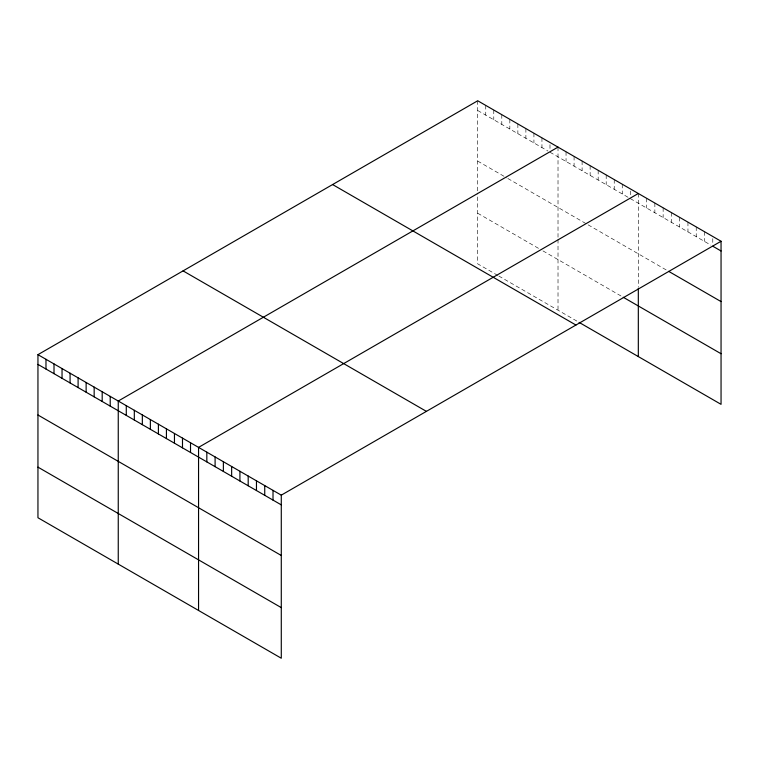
<?xml version="1.0" encoding="UTF-8"?>
<svg xmlns="http://www.w3.org/2000/svg" width="759" height="759" viewBox="0 0 759 759"><rect width="100%" height="100%" fill="white"/><g stroke="black" fill="none" stroke-linecap="round" stroke-linejoin="round"><path stroke-width="0.57" stroke-dasharray="3.79 2.85" d="M477.715 110.491L547.979 151.06M549.99 152.217L628.281 197.425M630.283 198.583L710.936 245.148M477.715 161.098L506.822 177.91M507.828 178.488L587.124 224.266M588.13 224.844L666.81 270.28M477.715 213.241L538.947 248.591M542.96 250.906L622.257 296.693M497.79 275.441L477.715 263.847L477.715 193.099M498.796 276.02L578.092 321.797M712.777 238.639L712.777 244.047M704.504 231.704L704.504 241.428M696.231 226.922L696.231 236.656M687.958 222.15L687.958 231.875M679.684 217.368L679.684 227.102M671.411 212.596L671.411 222.321M663.138 207.814L663.138 217.548M654.865 203.042L654.865 212.767M646.592 198.26L646.592 207.994M638.319 193.488L638.319 287.006M630.283 191.012L630.283 195.338M622.257 184.219L622.257 193.943M614.23 179.579L614.23 189.304M606.194 174.94L606.194 184.674M598.168 170.31L598.168 180.035M590.132 165.671L590.132 175.405M582.106 161.031L582.106 170.766M574.079 156.401L574.079 166.126M566.043 151.762L566.043 161.496M558.017 147.123L558.017 238.269M558.017 239.455L558.017 310.213M549.99 144.656L549.99 150.054M541.954 137.853L541.954 147.588M533.928 133.214L533.928 142.948M525.892 128.584L525.892 138.309M517.866 123.945L517.866 133.679M509.839 119.315L509.839 129.039M501.803 114.675L501.803 124.4M493.777 110.036L493.777 119.77M485.751 105.406L485.751 115.131M477.715 100.767L477.715 191.913"/><path stroke-width="1.14" d="M721.05 241.258L281.285 495.153L281.285 658.233L37.95 517.742L37.95 354.662L477.715 100.767L721.05 241.258L721.05 404.338L579.098 322.385M558.017 147.123L118.252 401.027L118.252 564.108M638.319 193.488L198.554 447.383L198.554 610.464M712.777 246.21L721.05 250.982M668.651 271.342L721.05 301.589M623.262 297.272L721.05 353.732M332.594 184.551L575.929 325.042M183.071 270.878L426.406 411.369M37.95 354.662L281.285 495.153M37.95 364.396L281.285 504.877M37.95 415.002L281.285 555.484M37.95 467.136L281.285 607.627M638.319 288.192L638.319 356.569M273.012 490.371L273.012 500.105M264.739 485.599L264.739 495.323M256.466 480.817L256.466 490.551M248.193 476.045L248.193 485.769M239.92 471.263L239.92 480.997M231.647 466.491L231.647 476.216M223.374 461.719L223.374 471.443M215.101 456.937L215.101 466.671M206.827 452.165L206.827 461.889M190.518 442.744L190.518 452.478M182.492 438.114L182.492 447.838M174.456 433.474L174.456 443.209M166.43 428.844L166.43 438.569M158.403 424.205L158.403 433.93M150.367 419.566L150.367 429.3M142.341 414.936L142.341 424.661M134.315 410.296L134.315 420.021M126.279 405.657L126.279 415.391M110.216 396.388L110.216 406.112M102.19 391.748L102.19 401.483M94.163 387.118L94.163 396.843M86.128 382.479L86.128 392.204M78.101 377.84L78.101 387.574M70.075 373.21L70.075 382.934M62.039 368.57L62.039 378.295M54.012 363.931L54.012 373.665M45.976 359.301L45.976 369.026"/></g></svg>
